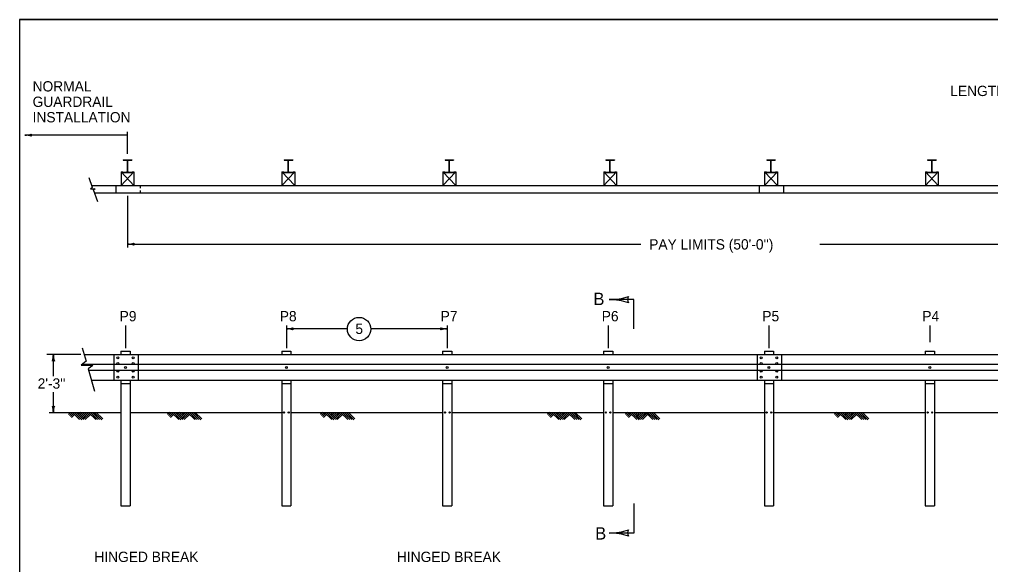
# Model space of a CAD drawing. Extents: x 1007 to 1035.5, y 1000.5 to 1021.5.
# Drawn here: x 1007 to 1025.87, y 1010.91 to 1021.5 of the extents above; entities that cross this region are included whole.
import ezdxf

# ---------------------------------------------------------------- set-up
doc = ezdxf.new("R2010")
doc.units = 0
for name, color, linetype in [('1', 7, 'Continuous'), ('10', 7, 'Continuous'), ('11', 7, 'Continuous'), ('5', 7, 'Continuous'), ('6', 7, 'Continuous'), ('7', 7, 'Continuous'), ('8', 7, 'Continuous')]:
    doc.layers.add(name, color=color, linetype=linetype)

msp = doc.modelspace()

# ---------------------------------------------------------------- linework, layer by layer
at = {"layer": '1'}
for p, q in [((1009.1, 1019.254), (1007.105, 1019.254)), ((1009.1, 1018.888), (1009.1, 1019.316)), ((1009.017, 1018.776), (1009.184, 1018.776)), ((1009.017, 1018.776), (1009.017, 1018.768)), ((1009.017, 1018.768), (1009.086, 1018.768)), ((1009.097, 1018.544), (1009.097, 1018.757)), ((1009.104, 1018.544), (1009.104, 1018.757)), ((1009.115, 1018.768), (1009.184, 1018.768)), ((1009.184, 1018.776), (1009.184, 1018.768)), ((1008.975, 1018.541), (1008.975, 1018.276)), ((1008.975, 1018.541), (1009.012, 1018.541)), ((1008.975, 1018.276), (1009.225, 1018.541)), ((1008.975, 1018.541), (1009.225, 1018.276)), ((1009.012, 1018.541), (1009.012, 1018.526)), ((1009.012, 1018.526), (1009.189, 1018.526)), ((1009.017, 1018.526), (1009.017, 1018.533)), ((1009.017, 1018.533), (1009.086, 1018.533)), ((1009.115, 1018.533), (1009.184, 1018.533)), ((1009.184, 1018.526), (1009.184, 1018.533)), ((1009.189, 1018.541), (1009.189, 1018.526)), ((1009.189, 1018.541), (1009.225, 1018.541)), ((1009.225, 1018.541), (1009.225, 1018.276)), ((1008.975, 1018.276), (1009.225, 1018.276)), ((1009.1, 1018.073), (1009.1, 1017.073)), ((1018.934, 1016.059), (1018.46, 1016.059)), ((1018.934, 1015.492), (1018.934, 1016.059)), ((1032.688, 1014.802), (1008.218, 1014.802)), ((1032.688, 1014.682), (1008.346, 1014.682)), ((1018.934, 1012.103), (1018.934, 1011.527)), ((1018.934, 1011.527), (1018.46, 1011.527))]:
    msp.add_line(p, q, dxfattribs=at)
msp.add_circle((1013.599, 1015.488), 0.227, dxfattribs=at)
for centre, radius, start, end in [((1007.105, 1019.645), 0.391, 270, 288.6688), ((1007.105, 1018.863), 0.391, 71.3472, 89.9939), ((1007.105, 1019.645), 0.391, 269.9878, 270), ((1007.253, 1019.254), 0.0313, 138.7746, 220.8913), ((1009.086, 1018.757), 0.0104, 0, 90), ((1009.115, 1018.757), 0.0104, 90, 180), ((1009.086, 1018.544), 0.0104, 270, 0), ((1009.115, 1018.544), 0.0104, 180, 270), ((1009.1, 1017.527), 0.391, 270, 288.6688), ((1009.1, 1016.745), 0.391, 71.3472, 89.9939), ((1009.1, 1017.527), 0.391, 269.9878, 270), ((1009.249, 1017.136), 0.0313, 138.7746, 220.8913), ((1018.46, 1017.231), 1.172, 269.9878, 270), ((1018.46, 1017.231), 1.172, 270, 288.6688), ((1018.46, 1014.887), 1.172, 71.3472, 89.9939), ((1018.905, 1016.059), 0.0938, 138.7746, 220.8913), ((1012.187, 1015.883), 0.391, 269.9878, 270), ((1012.187, 1015.883), 0.391, 270, 288.6688), ((1012.187, 1015.101), 0.391, 71.3472, 89.9939), ((1012.335, 1015.492), 0.0313, 138.7746, 220.8913), ((1015.163, 1015.492), 0.0313, 318.7746, 40.8913), ((1015.312, 1015.883), 0.391, 251.3472, 269.9939), ((1015.312, 1015.101), 0.391, 90, 108.6688), ((1015.312, 1015.101), 0.391, 89.9878, 90), ((1007.269, 1014.992), 0.391, 341.3472, 359.9939), ((1007.66, 1014.843), 0.0313, 48.7746, 130.8913), ((1008.051, 1014.992), 0.391, 180, 198.6688), ((1008.051, 1014.992), 0.391, 179.9878, 180), ((1007.66, 1014.016), 0.0313, 228.7746, 310.8913), ((1007.269, 1013.868), 0.391, 0, 18.6688), ((1008.051, 1013.868), 0.391, 161.3472, 179.9939), ((1007.269, 1013.868), 0.391, 359.9878, 0), ((1018.46, 1012.699), 1.172, 269.9878, 270), ((1018.46, 1012.699), 1.172, 270, 288.6688), ((1018.46, 1010.355), 1.172, 71.3472, 89.9939), ((1018.905, 1011.527), 0.0938, 138.7746, 220.8913)]:
    msp.add_arc(centre, radius, start, end, dxfattribs=at)
at = {"layer": '10'}
for q in [(1035.5, 1021.5), (1007, 1000.5)]:
    msp.add_line((1007, 1021.5), q, dxfattribs=at)
at = {"layer": '11'}
msp.add_lwpolyline([(1007, 1000.5), (1035.5, 1000.5), (1035.5, 1021.5), (1007, 1021.5)], close=True, dxfattribs=at)
at = {"layer": '5'}
for p, q in [((1012.143, 1018.776), (1012.309, 1018.776)), ((1012.143, 1018.776), (1012.143, 1018.768)), ((1012.143, 1018.768), (1012.212, 1018.768)), ((1012.222, 1018.544), (1012.222, 1018.757)), ((1012.23, 1018.544), (1012.23, 1018.757)), ((1012.24, 1018.768), (1012.309, 1018.768)), ((1012.309, 1018.776), (1012.309, 1018.768)), ((1015.268, 1018.776), (1015.435, 1018.776)), ((1015.268, 1018.776), (1015.268, 1018.768)), ((1015.268, 1018.768), (1015.337, 1018.768)), ((1015.347, 1018.544), (1015.347, 1018.757)), ((1015.355, 1018.544), (1015.355, 1018.757)), ((1015.366, 1018.768), (1015.435, 1018.768)), ((1015.435, 1018.776), (1015.435, 1018.768)), ((1018.393, 1018.776), (1018.56, 1018.776)), ((1018.393, 1018.776), (1018.393, 1018.768)), ((1018.393, 1018.768), (1018.462, 1018.768)), ((1018.473, 1018.544), (1018.473, 1018.757)), ((1018.48, 1018.544), (1018.48, 1018.757)), ((1018.491, 1018.768), (1018.56, 1018.768)), ((1018.56, 1018.776), (1018.56, 1018.768)), ((1021.518, 1018.776), (1021.685, 1018.776)), ((1021.518, 1018.776), (1021.518, 1018.768)), ((1021.518, 1018.768), (1021.587, 1018.768)), ((1021.598, 1018.544), (1021.598, 1018.757)), ((1021.606, 1018.544), (1021.606, 1018.757)), ((1021.616, 1018.768), (1021.685, 1018.768)), ((1021.685, 1018.776), (1021.685, 1018.768)), ((1024.644, 1018.776), (1024.81, 1018.776)), ((1024.644, 1018.776), (1024.644, 1018.768)), ((1024.644, 1018.768), (1024.713, 1018.768)), ((1024.723, 1018.544), (1024.723, 1018.757)), ((1024.731, 1018.544), (1024.731, 1018.757)), ((1024.741, 1018.768), (1024.81, 1018.768)), ((1024.81, 1018.776), (1024.81, 1018.768)), ((1012.101, 1018.541), (1012.101, 1018.276)), ((1012.101, 1018.541), (1012.138, 1018.541)), ((1012.101, 1018.276), (1012.351, 1018.541)), ((1012.101, 1018.541), (1012.351, 1018.276)), ((1012.138, 1018.541), (1012.138, 1018.526)), ((1012.138, 1018.526), (1012.315, 1018.526)), ((1012.143, 1018.526), (1012.143, 1018.533)), ((1012.143, 1018.533), (1012.212, 1018.533)), ((1012.24, 1018.533), (1012.309, 1018.533)), ((1012.309, 1018.526), (1012.309, 1018.533)), ((1012.315, 1018.541), (1012.315, 1018.526)), ((1012.315, 1018.541), (1012.351, 1018.541)), ((1012.351, 1018.541), (1012.351, 1018.276)), ((1015.226, 1018.541), (1015.226, 1018.276)), ((1015.226, 1018.541), (1015.263, 1018.541)), ((1015.226, 1018.276), (1015.476, 1018.541)), ((1015.226, 1018.541), (1015.476, 1018.276)), ((1015.263, 1018.541), (1015.263, 1018.526)), ((1015.263, 1018.526), (1015.44, 1018.526)), ((1015.268, 1018.526), (1015.268, 1018.533)), ((1015.268, 1018.533), (1015.337, 1018.533)), ((1015.366, 1018.533), (1015.435, 1018.533)), ((1015.435, 1018.526), (1015.435, 1018.533)), ((1015.44, 1018.541), (1015.44, 1018.526)), ((1015.44, 1018.541), (1015.476, 1018.541)), ((1015.476, 1018.541), (1015.476, 1018.276)), ((1018.352, 1018.541), (1018.352, 1018.276)), ((1018.352, 1018.541), (1018.388, 1018.541)), ((1018.352, 1018.276), (1018.602, 1018.541)), ((1018.352, 1018.541), (1018.602, 1018.276)), ((1018.388, 1018.541), (1018.388, 1018.526)), ((1018.388, 1018.526), (1018.565, 1018.526)), ((1018.393, 1018.526), (1018.393, 1018.533)), ((1018.393, 1018.533), (1018.462, 1018.533)), ((1018.491, 1018.533), (1018.56, 1018.533)), ((1018.56, 1018.526), (1018.56, 1018.533)), ((1018.565, 1018.541), (1018.565, 1018.526)), ((1018.565, 1018.541), (1018.602, 1018.541)), ((1018.602, 1018.541), (1018.602, 1018.276)), ((1021.477, 1018.541), (1021.477, 1018.276)), ((1021.477, 1018.541), (1021.513, 1018.541)), ((1021.477, 1018.276), (1021.727, 1018.541)), ((1021.477, 1018.541), (1021.727, 1018.276)), ((1021.513, 1018.541), (1021.513, 1018.526)), ((1021.513, 1018.526), (1021.69, 1018.526)), ((1021.518, 1018.526), (1021.518, 1018.533)), ((1021.518, 1018.533), (1021.587, 1018.533)), ((1021.616, 1018.533), (1021.685, 1018.533)), ((1021.685, 1018.526), (1021.685, 1018.533)), ((1021.69, 1018.541), (1021.69, 1018.526)), ((1021.69, 1018.541), (1021.727, 1018.541)), ((1021.727, 1018.541), (1021.727, 1018.276)), ((1024.602, 1018.541), (1024.602, 1018.276)), ((1024.602, 1018.541), (1024.638, 1018.541)), ((1024.602, 1018.276), (1024.852, 1018.541)), ((1024.602, 1018.541), (1024.852, 1018.276)), ((1024.638, 1018.541), (1024.638, 1018.526)), ((1024.638, 1018.526), (1024.815, 1018.526)), ((1024.644, 1018.526), (1024.644, 1018.533)), ((1024.644, 1018.533), (1024.713, 1018.533)), ((1024.741, 1018.533), (1024.81, 1018.533)), ((1024.81, 1018.526), (1024.81, 1018.533)), ((1024.815, 1018.541), (1024.815, 1018.526)), ((1024.815, 1018.541), (1024.852, 1018.541)), ((1024.852, 1018.541), (1024.852, 1018.276)), ((1012.101, 1018.276), (1012.351, 1018.276)), ((1015.226, 1018.276), (1015.476, 1018.276)), ((1018.352, 1018.276), (1018.602, 1018.276)), ((1021.477, 1018.276), (1021.727, 1018.276)), ((1024.602, 1018.276), (1024.852, 1018.276)), ((1009.061, 1015.554), (1009.061, 1015.117)), ((1012.187, 1015.554), (1012.187, 1015.117)), ((1015.312, 1015.554), (1015.312, 1015.117)), ((1018.437, 1015.554), (1018.437, 1015.117)), ((1021.562, 1015.554), (1021.562, 1015.117)), ((1024.687, 1015.554), (1024.687, 1015.236))]:
    msp.add_line(p, q, dxfattribs=at)
for centre in [(1012.142, 1013.868), (1012.231, 1013.868), (1015.267, 1013.868), (1015.357, 1013.868), (1018.392, 1013.868), (1018.482, 1013.868), (1021.517, 1013.868), (1021.607, 1013.868), (1024.643, 1013.868), (1024.732, 1013.868)]:
    msp.add_circle(centre, 0.0124, dxfattribs=at)
for centre, start, end in [((1012.212, 1018.757), 0, 90), ((1012.24, 1018.757), 90, 180), ((1015.337, 1018.757), 0, 90), ((1015.366, 1018.757), 90, 180), ((1018.462, 1018.757), 0, 90), ((1018.491, 1018.757), 90, 180), ((1021.587, 1018.757), 0, 90), ((1021.616, 1018.757), 90, 180), ((1024.713, 1018.757), 0, 90), ((1024.741, 1018.757), 90, 180), ((1012.212, 1018.544), 270, 0), ((1012.24, 1018.544), 180, 270), ((1015.337, 1018.544), 270, 0), ((1015.366, 1018.544), 180, 270), ((1018.462, 1018.544), 270, 0), ((1018.491, 1018.544), 180, 270), ((1021.587, 1018.544), 270, 0), ((1021.616, 1018.544), 180, 270), ((1024.713, 1018.544), 270, 0), ((1024.741, 1018.544), 180, 270)]:
    msp.add_arc(centre, 0.0104, start, end, dxfattribs=at)
at = {"layer": '6'}
for p, q in [((1013.372, 1015.492), (1012.187, 1015.492)), ((1015.312, 1015.492), (1013.827, 1015.492)), ((1008.196, 1014.992), (1007.535, 1014.992)), ((1007.66, 1014.572), (1007.66, 1014.992)), ((1007.66, 1013.868), (1007.66, 1014.264))]:
    msp.add_line(p, q, dxfattribs=at)
at = {"layer": '7'}
for p, q in [((1008.422, 1018.237), (1008.352, 1018.421)), ((1008.407, 1018.276), (1032.697, 1018.276)), ((1008.871, 1018.276), (1008.871, 1018.136)), ((1021.372, 1018.276), (1021.372, 1018.136)), ((1008.422, 1018.237), (1008.384, 1018.212)), ((1008.384, 1018.212), (1008.474, 1018.212)), ((1008.474, 1018.212), (1008.44, 1018.189)), ((1008.526, 1017.961), (1008.44, 1018.189)), ((1008.46, 1018.136), (1032.697, 1018.136)), ((1009.1, 1017.136), (1019.073, 1017.136)), ((1022.549, 1017.136), (1034.104, 1017.136)), ((1008.222, 1015.124), (1008.295, 1014.862)), ((1008.259, 1014.992), (1032.688, 1014.992)), ((1008.831, 1014.992), (1008.831, 1014.492)), ((1008.971, 1015.055), (1008.971, 1014.992)), ((1008.971, 1015.055), (1009.15, 1015.055)), ((1009.15, 1015.055), (1009.15, 1014.992)), ((1012.097, 1015.055), (1012.097, 1014.992)), ((1012.097, 1015.055), (1012.276, 1015.055)), ((1012.276, 1015.055), (1012.276, 1014.992)), ((1015.222, 1015.055), (1015.222, 1014.992)), ((1015.222, 1015.055), (1015.401, 1015.055)), ((1015.401, 1015.055), (1015.401, 1014.992)), ((1018.347, 1015.055), (1018.347, 1014.992)), ((1018.347, 1015.055), (1018.526, 1015.055)), ((1018.526, 1015.055), (1018.526, 1014.992)), ((1021.332, 1014.992), (1021.332, 1014.492)), ((1021.473, 1015.055), (1021.473, 1014.992)), ((1021.473, 1015.055), (1021.652, 1015.055)), ((1021.652, 1015.055), (1021.652, 1014.992)), ((1024.598, 1015.055), (1024.598, 1014.992)), ((1024.598, 1015.055), (1024.777, 1015.055)), ((1024.777, 1015.055), (1024.777, 1014.992)), ((1008.295, 1014.862), (1008.197, 1014.787)), ((1008.197, 1014.787), (1008.426, 1014.781)), ((1008.426, 1014.781), (1008.337, 1014.714)), ((1008.337, 1014.714), (1008.457, 1014.284)), ((1008.399, 1014.492), (1032.688, 1014.492)), ((1008.971, 1014.492), (1008.971, 1013.868)), ((1008.971, 1014.43), (1009.15, 1014.43)), ((1009.15, 1014.492), (1009.15, 1013.868)), ((1012.097, 1014.492), (1012.097, 1013.868)), ((1012.097, 1014.43), (1012.276, 1014.43)), ((1012.276, 1014.492), (1012.276, 1013.868)), ((1015.222, 1014.492), (1015.222, 1013.868)), ((1015.222, 1014.43), (1015.401, 1014.43)), ((1015.401, 1014.492), (1015.401, 1013.868)), ((1018.347, 1014.492), (1018.347, 1013.868)), ((1018.347, 1014.43), (1018.526, 1014.43)), ((1018.526, 1014.492), (1018.526, 1013.868)), ((1021.473, 1014.492), (1021.473, 1013.868)), ((1021.473, 1014.43), (1021.652, 1014.43)), ((1021.652, 1014.492), (1021.652, 1013.868)), ((1024.598, 1014.492), (1024.598, 1013.868)), ((1024.598, 1014.43), (1024.777, 1014.43)), ((1024.777, 1014.492), (1024.777, 1013.868)), ((1007.575, 1013.868), (1008.971, 1013.868)), ((1007.994, 1013.868), (1007.952, 1013.826)), ((1008.032, 1013.868), (1007.971, 1013.806)), ((1008.05, 1013.848), (1007.99, 1013.788)), ((1008.069, 1013.829), (1008.009, 1013.769)), ((1008.03, 1013.868), (1008.17, 1013.728)), ((1008.068, 1013.868), (1008.212, 1013.724)), ((1008.106, 1013.868), (1008.231, 1013.743)), ((1008.191, 1013.868), (1008.148, 1013.826)), ((1008.228, 1013.868), (1008.167, 1013.806)), ((1008.266, 1013.868), (1008.186, 1013.788)), ((1008.304, 1013.868), (1008.205, 1013.769)), ((1008.342, 1013.868), (1008.224, 1013.75)), ((1008.36, 1013.849), (1008.24, 1013.728)), ((1008.38, 1013.83), (1008.277, 1013.728)), ((1008.342, 1013.868), (1008.482, 1013.728)), ((1008.38, 1013.868), (1008.519, 1013.728)), ((1008.417, 1013.868), (1008.557, 1013.728)), ((1008.455, 1013.868), (1008.598, 1013.724)), ((1008.492, 1013.868), (1008.618, 1013.743)), ((1009.15, 1013.868), (1012.097, 1013.868)), ((1009.919, 1013.868), (1009.877, 1013.826)), ((1009.957, 1013.868), (1009.895, 1013.806)), ((1009.975, 1013.848), (1009.914, 1013.788)), ((1009.993, 1013.829), (1009.933, 1013.769)), ((1009.955, 1013.868), (1010.095, 1013.728)), ((1009.993, 1013.868), (1010.136, 1013.724)), ((1010.03, 1013.868), (1010.155, 1013.743)), ((1010.115, 1013.868), (1010.073, 1013.826)), ((1010.153, 1013.868), (1010.091, 1013.806)), ((1010.191, 1013.868), (1010.111, 1013.788)), ((1010.228, 1013.868), (1010.129, 1013.769)), ((1010.266, 1013.868), (1010.148, 1013.75)), ((1010.285, 1013.849), (1010.164, 1013.728)), ((1010.304, 1013.83), (1010.201, 1013.728)), ((1010.266, 1013.868), (1010.406, 1013.728)), ((1010.304, 1013.868), (1010.443, 1013.728)), ((1010.341, 1013.868), (1010.481, 1013.728)), ((1010.379, 1013.868), (1010.523, 1013.724)), ((1010.417, 1013.868), (1010.542, 1013.743)), ((1012.276, 1013.868), (1015.222, 1013.868)), ((1012.893, 1013.868), (1012.851, 1013.826)), ((1012.931, 1013.868), (1012.87, 1013.806)), ((1012.949, 1013.848), (1012.889, 1013.788)), ((1012.968, 1013.829), (1012.908, 1013.769)), ((1012.929, 1013.868), (1013.069, 1013.728)), ((1012.967, 1013.868), (1013.111, 1013.724)), ((1013.005, 1013.868), (1013.13, 1013.743)), ((1013.09, 1013.868), (1013.047, 1013.826)), ((1013.127, 1013.868), (1013.066, 1013.806)), ((1013.165, 1013.868), (1013.085, 1013.788)), ((1013.203, 1013.868), (1013.104, 1013.769)), ((1013.241, 1013.868), (1013.123, 1013.75)), ((1013.259, 1013.849), (1013.139, 1013.728)), ((1013.279, 1013.83), (1013.176, 1013.728)), ((1013.241, 1013.868), (1013.381, 1013.728)), ((1013.279, 1013.868), (1013.418, 1013.728)), ((1013.316, 1013.868), (1013.456, 1013.728)), ((1013.354, 1013.868), (1013.497, 1013.724)), ((1013.391, 1013.868), (1013.517, 1013.743)), ((1015.401, 1013.868), (1018.347, 1013.868)), ((1017.302, 1013.868), (1017.26, 1013.826)), ((1017.34, 1013.868), (1017.279, 1013.806)), ((1017.358, 1013.848), (1017.298, 1013.788)), ((1017.377, 1013.829), (1017.317, 1013.769)), ((1017.338, 1013.868), (1017.478, 1013.728)), ((1017.376, 1013.868), (1017.52, 1013.724)), ((1017.414, 1013.868), (1017.539, 1013.743)), ((1017.499, 1013.868), (1017.456, 1013.826)), ((1017.536, 1013.868), (1017.475, 1013.806)), ((1017.574, 1013.868), (1017.494, 1013.788)), ((1017.612, 1013.868), (1017.513, 1013.769)), ((1017.65, 1013.868), (1017.532, 1013.75)), ((1017.668, 1013.849), (1017.548, 1013.728)), ((1017.688, 1013.83), (1017.585, 1013.728)), ((1017.65, 1013.868), (1017.79, 1013.728)), ((1017.688, 1013.868), (1017.827, 1013.728)), ((1017.725, 1013.868), (1017.865, 1013.728)), ((1017.763, 1013.868), (1017.906, 1013.724)), ((1017.8, 1013.868), (1017.926, 1013.743)), ((1018.526, 1013.868), (1021.473, 1013.868)), ((1018.819, 1013.868), (1018.777, 1013.826)), ((1018.857, 1013.868), (1018.796, 1013.806)), ((1018.875, 1013.848), (1018.815, 1013.788)), ((1018.894, 1013.829), (1018.834, 1013.769)), ((1018.855, 1013.868), (1018.995, 1013.728)), ((1018.893, 1013.868), (1019.037, 1013.724)), ((1018.931, 1013.868), (1019.056, 1013.743)), ((1019.016, 1013.868), (1018.973, 1013.826)), ((1019.053, 1013.868), (1018.992, 1013.806)), ((1019.091, 1013.868), (1019.011, 1013.788)), ((1019.129, 1013.868), (1019.03, 1013.769)), ((1019.167, 1013.868), (1019.049, 1013.75)), ((1019.185, 1013.849), (1019.065, 1013.728)), ((1019.205, 1013.83), (1019.102, 1013.728)), ((1019.167, 1013.868), (1019.307, 1013.728)), ((1019.205, 1013.868), (1019.344, 1013.728)), ((1019.242, 1013.868), (1019.382, 1013.728)), ((1019.28, 1013.868), (1019.423, 1013.724)), ((1019.317, 1013.868), (1019.443, 1013.743)), ((1021.652, 1013.868), (1024.598, 1013.868)), ((1022.879, 1013.868), (1022.837, 1013.826)), ((1022.917, 1013.868), (1022.855, 1013.806)), ((1022.935, 1013.848), (1022.874, 1013.788)), ((1022.953, 1013.829), (1022.893, 1013.769)), ((1022.915, 1013.868), (1023.055, 1013.728)), ((1022.953, 1013.868), (1023.096, 1013.724)), ((1022.99, 1013.868), (1023.115, 1013.743)), ((1023.075, 1013.868), (1023.033, 1013.826)), ((1023.113, 1013.868), (1023.051, 1013.806)), ((1023.151, 1013.868), (1023.071, 1013.788)), ((1023.188, 1013.868), (1023.089, 1013.769)), ((1023.226, 1013.868), (1023.108, 1013.75)), ((1023.245, 1013.849), (1023.124, 1013.728)), ((1023.264, 1013.83), (1023.161, 1013.728)), ((1023.226, 1013.868), (1023.366, 1013.728)), ((1023.264, 1013.868), (1023.403, 1013.728)), ((1023.301, 1013.868), (1023.441, 1013.728)), ((1023.339, 1013.868), (1023.483, 1013.724)), ((1023.377, 1013.868), (1023.502, 1013.743)), ((1024.777, 1013.868), (1027.723, 1013.868))]:
    msp.add_line(p, q, dxfattribs=at)
for centre, radius in [((1008.911, 1014.93), 0.0188), ((1009.211, 1014.93), 0.0188), ((1021.412, 1014.93), 0.0188), ((1021.712, 1014.93), 0.0188), ((1008.911, 1014.817), 0.0188), ((1008.911, 1014.667), 0.0188), ((1009.061, 1014.742), 0.0188), ((1009.211, 1014.817), 0.0188), ((1009.211, 1014.667), 0.0188), ((1012.186, 1014.742), 0.0176), ((1015.311, 1014.742), 0.0176), ((1018.437, 1014.742), 0.0176), ((1021.412, 1014.817), 0.0188), ((1021.412, 1014.667), 0.0188), ((1021.562, 1014.742), 0.0176), ((1021.712, 1014.817), 0.0188), ((1021.712, 1014.667), 0.0188), ((1024.687, 1014.742), 0.0176), ((1008.911, 1014.555), 0.0188), ((1009.211, 1014.555), 0.0188), ((1021.412, 1014.555), 0.0188), ((1021.712, 1014.555), 0.0188)]:
    msp.add_circle(centre, radius, dxfattribs=at)
at = {"layer": '8'}
for p, q in [((1009.346, 1018.276), (1009.346, 1018.222)), ((1021.847, 1018.276), (1021.847, 1018.136)), ((1009.346, 1018.178), (1009.346, 1018.136)), ((1009.306, 1014.992), (1009.306, 1014.492)), ((1021.807, 1014.992), (1021.807, 1014.492)), ((1008.971, 1013.868), (1008.971, 1012.055)), ((1009.15, 1013.868), (1009.15, 1012.055)), ((1012.097, 1013.868), (1012.097, 1012.055)), ((1012.276, 1013.868), (1012.276, 1012.055)), ((1015.222, 1013.868), (1015.222, 1012.055)), ((1015.401, 1013.868), (1015.401, 1012.055)), ((1018.347, 1013.868), (1018.347, 1012.055)), ((1018.526, 1013.868), (1018.526, 1012.055)), ((1021.473, 1013.868), (1021.473, 1012.055)), ((1021.652, 1013.868), (1021.652, 1012.055)), ((1024.598, 1013.868), (1024.598, 1012.055)), ((1024.777, 1013.868), (1024.777, 1012.055)), ((1008.971, 1012.055), (1009.15, 1012.055)), ((1009.085, 1012.055), (1009.15, 1012.055)), ((1012.097, 1012.055), (1012.276, 1012.055)), ((1012.211, 1012.055), (1012.276, 1012.055)), ((1015.222, 1012.055), (1015.401, 1012.055)), ((1015.336, 1012.055), (1015.401, 1012.055)), ((1018.347, 1012.055), (1018.526, 1012.055)), ((1018.461, 1012.055), (1018.526, 1012.055)), ((1021.473, 1012.055), (1021.652, 1012.055)), ((1021.587, 1012.055), (1021.652, 1012.055)), ((1024.598, 1012.055), (1024.777, 1012.055)), ((1024.712, 1012.055), (1024.777, 1012.055))]:
    msp.add_line(p, q, dxfattribs=at)

# ---------------------------------------------------------------- texts
at = {"layer": '1'}
msp.add_text("PAY LIMITS (50'-0'')", height=0.2, dxfattribs=at).set_placement((1019.235, 1017.032))
at = {"layer": '6'}
for s, p in [('NORMAL', (1007.256, 1020.101)), ('LENGTH OF NEED', (1025.084, 1020.012)), ('GUARDRAIL', (1007.256, 1019.801)), ('INSTALLATION', (1007.256, 1019.501)), ('P9', (1008.947, 1015.638)), ('P8', (1012.058, 1015.638)), ('P7', (1015.184, 1015.638)), ('P6', (1018.313, 1015.638)), ('P5', (1021.433, 1015.638)), ('P4', (1024.542, 1015.638)), ('5', (1013.527, 1015.392)), ("2'-3''", (1007.355, 1014.331)), ('HINGED BREAK', (1008.456, 1010.964)), ('HINGED BREAK', (1014.334, 1010.964))]:
    msp.add_text(s, height=0.2, dxfattribs=at).set_placement(p)
at = {"layer": '7'}
for p in [(1018.151, 1015.953), (1018.186, 1011.4)]:
    msp.add_text('B', height=0.24, dxfattribs=at).set_placement(p)

doc.saveas('drawing.dxf')
